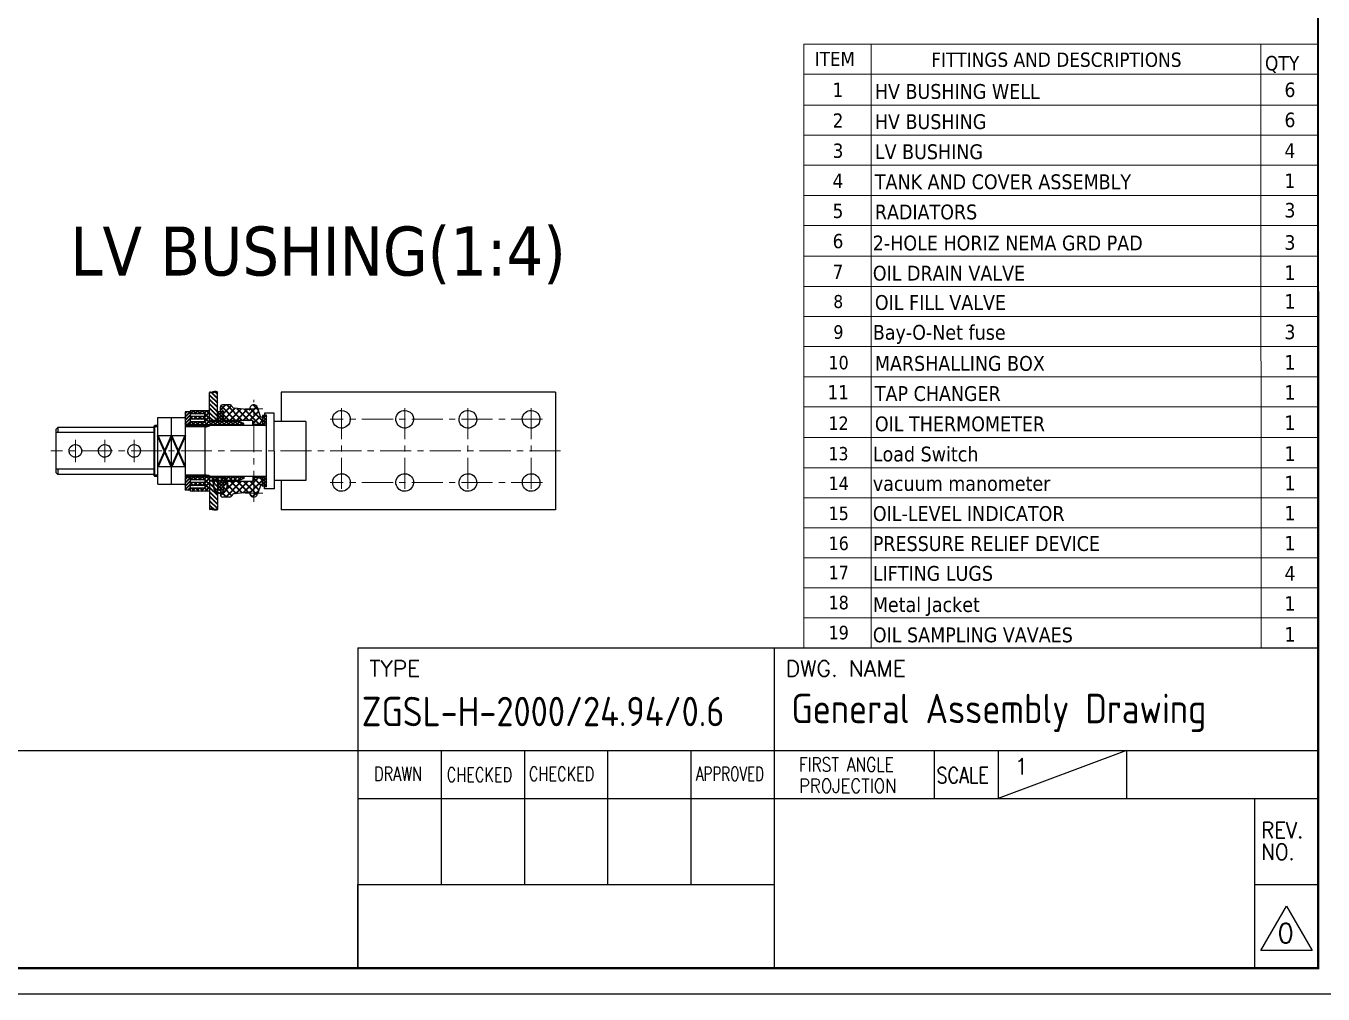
# Model space of a CAD drawing. Header units: millimetres. Extents: x -27384 to -11847, y 105622 to 113060.
# Drawn here: x -22333 to -17040, y 105622 to 109573 of the extents above; entities that cross this region are included whole.
import ezdxf

# ---------------------------------------------------------------- set-up
doc = ezdxf.new("R2010")
doc.units = ezdxf.units.MM
doc.linetypes.add('CENTER', pattern=[50.8, 31.75, -6.35, 6.35, -6.35])
doc.linetypes.add('DASHDOT', pattern=[25.4, 12.7, -6.35, 0, -6.35])
doc.layers.get('0').update_dxf_attribs({"color": 1, "linetype": 'DASHDOT'})
for name, color, linetype in [('01粗实线', 7, 'Continuous'), ('1', 4, 'Continuous'), ('2', 3, 'Continuous')]:
    doc.layers.add(name, color=color, linetype=linetype)
for name, color, linetype, lineweight in [('中心线', 1, 'CENTER', 20), ('粗实线', 7, 'Continuous', 25), ('细实线', 3, 'Continuous', 35), ('铁心', 3, 'Continuous', 0)]:
    doc.layers.add(name, color=color, linetype=linetype, lineweight=lineweight)
doc.styles.add('ROMANS', font='romans.shx', dxfattribs={"bigfont": 'whgtxt.shx'})
doc.styles.get("Standard").update_dxf_attribs({"font": 'gbenor.shx', "bigfont": 'gbcbig.shx'})
doc.styles.add('Tahoma$001', font='tahoma.ttf', dxfattribs={"height": 2.159784})

# ---------------------------------------------------------------- blocks, each defined once
blk = doc.blocks.new('G$CCC810618')
at = {"layer": '细实线'}
h = blk.add_hatch(dxfattribs=at)
h.set_pattern_fill('ANSI37', color=256, scale=1.5)
h.set_pattern_definition([(45, (2096.478, 742.6984), (-3.367596, 3.367596), []), (135, (2096.478, 742.6984), (-3.367596, -3.367596), [])])
h.paths.add_polyline_path([(-31.2, -23, -0.414214), (-30.2, -22), (-28, -22, 0.414214), (-27, -21), (-27, -12), (-33.5, -12, 0.414214), (-34.5, -13), (-34.5, -13.3, -0.324091), (-35.2, -14.2), (-44.2, -17.2, 0.902045), (-42.6, -25, -0.479009), (-42, -25.5), (-43.6, -40.7, -0.276085), (-45.4, -43.2, 0.304472), (-47, -45.5), (-47, -53, 0.414214), (-45, -55), (-43, -55, 0.414214), (-42, -54, -0.414214), (-40, -52), (-31.2, -52)])
h.paths.add_polyline_path([(42, -25.5, -0.479009), (42.6, -25, 0.902045), (44.2, -17.2), (35.2, -14.2, -0.324091), (34.5, -13.3), (34.5, -13, 0.414214), (33.5, -12), (27, -12), (27, -21, 0.414214), (28, -22), (30.2, -22, -0.414214), (31.2, -23), (31.2, -52), (40, -52, -0.414214), (42, -54, 0.414214), (43, -55), (45, -55, 0.414214), (47, -53), (47, -45.5, 0.304472), (45.4, -43.2, -0.276085), (43.6, -40.7)])
h = blk.add_hatch(dxfattribs=at)
h.set_pattern_fill('ANSI37', color=256, scale=0.75)
h.set_pattern_definition([(45, (2096.4778, 740.6984), (-1.683798, 1.683798), []), (135, (2096.4778, 740.6984), (-1.683798, -1.683798), [])])
h.paths.add_polyline_path([(-26, -8), (-36, -8), (-36, -12), (-26, -12)])
h.paths.add_polyline_path([(36, -8), (26, -8), (26, -12), (36, -12)])
h = blk.add_hatch(dxfattribs=at)
h.set_pattern_fill('ANSI37', color=256)
h.set_pattern_definition([(45, (2096.4778, 740.6984), (-2.245064, 2.245064), []), (135, (2096.4778, 740.6984), (-2.245064, -2.245064), [])])
h.paths.add_polyline_path([(-26.5, -31), (-28, -31), (-30, -36), (-30, -66), (-41, -66), (-41, -86), (-38, -86), (-38, -71), (-35.3, -71), (-35.3, -86), (-32.3, -86), (-32.3, -71), (-29.6, -71), (-29.6, -86), (-26.6, -86)])
h.paths.add_polyline_path([(30, -36), (28, -31), (26.5, -31), (26.6, -86), (29.6, -86), (29.6, -71), (32.3, -71), (32.3, -86), (35.3, -86), (35.3, -71), (38, -71), (38, -86), (41, -86), (41, -66), (30, -66)])
h = blk.add_hatch(dxfattribs=at)
h.set_pattern_fill('ANSI37', color=256, scale=0.75)
h.set_pattern_definition([(45, (2096.4778, 742.6984), (-1.683798, 1.683798), []), (135, (2096.4778, 742.6984), (-1.683798, -1.683798), [])])
h.paths.add_polyline_path([(-30, -52), (-40, -52), (-40, -58), (-30, -58)])
h.paths.add_polyline_path([(40, -52), (30, -52), (30, -58), (40, -58)])
h = blk.add_hatch(dxfattribs=at)
h.set_pattern_fill('ANSI31', color=256)
h.set_pattern_definition([(45, (4057.194, -2002.9342), (-2.245064, 2.245064), [])])
edge = h.paths.add_edge_path()
edge.add_line((-31, -58), (-59.8, -58))
edge.add_spline(control_points=[(-59.8, -58), (-60.1, -58.9), (-60.5, -60.6), (-59.7, -62.4), (-59.5, -63.3)], knot_values=[0.000079, 0.000079, 0.000079, 0.000079, 21316.490896, 42864.271216, 42864.271216, 42864.271216, 42864.271216], weights=[1, 1, 1, 1, 1], degree=3, periodic=0)
edge.add_spline(control_points=[(-59.5, -63.3), (-59.5, -63.5), (-59.3, -64.4), (-59.5, -65.3), (-59.7, -66)], knot_values=[42864.271216, 42864.271216, 42864.271216, 42864.271216, 48281.796655, 65146.626262, 65146.626262, 65146.626262, 65146.626262], weights=[1, 1, 1, 1, 1], degree=3, periodic=0)
edge.add_line((-59.7, -66), (-31, -66))
edge.add_line((-31, -66), (-31, -58))
h.paths.add_polyline_path([(-47.1, -60.7, -1), (-47.2, -60.7, -1)], flags=16)
edge = h.paths.add_edge_path(flags=17)
edge.add_ellipse((35, -55), major_axis=(-8.38, 0), ratio=0.825378, start_angle=61.506, end_angle=154.3102)
edge.add_line((42.6, -58), (31, -58))
edge.add_line((31, -58), (31, -61.1))
edge = h.paths.add_edge_path()
edge.add_spline(control_points=[(59.7, -66), (59.5, -65.3), (59.2, -63.5), (60.5, -60.8), (60.1, -58.9), (59.8, -58)], knot_values=[0.000079, 0.000079, 0.000079, 0.000079, 16864.829685, 43830.135444, 65146.626262, 65146.626262, 65146.626262, 65146.626262], weights=[1, 1, 1, 1, 1, 1], degree=3, periodic=0)
edge.add_line((59.8, -58), (42.6, -58))
edge.add_ellipse((35, -55), major_axis=(-8.38, 0), ratio=0.825378, start_angle=61.506, end_angle=154.3102, ccw=False)
edge.add_line((31, -61.1), (31, -66))
edge.add_line((31, -66), (59.7, -66))
h = blk.add_hatch(dxfattribs=at)
h.set_pattern_fill('ANSI31', color=256, scale=0.75, angle=90)
h.set_pattern_definition([(135, (2096.4778, 740.6984), (-1.683798, -1.683798), [])])
h.paths.add_polyline_path([(-27, -86), (-40, -86), (-40, -91), (-27, -91)])
h.paths.add_polyline_path([(40, -86), (27, -86), (27, -91), (40, -91)])
at = {"layer": '中心线'}
for p, q in [((0, 292), (0, -228)), ((-32.3, 273.5), (-32.3, 57)), ((32.2, 273.5), (32.2, 57)), ((-43.8, 262), (43.8, 262)), ((-43.8, 197.5), (43.8, 197.5)), ((-43.8, 133), (43.8, 133)), ((-43.8, 68.5), (43.8, 68.5)), ((-43, -30), (-43, -11.8)), ((43, -30), (43, -11.8)), ((52, -21), (-52, -21)), ((-11.5, -143), (11.5, -143)), ((-11.5, -173), (11.5, -173)), ((-11.5, -203), (11.5, -203))]:
    blk.add_line(p, q, dxfattribs=at)
at = {"layer": '粗实线'}
for p, q in [((-60, 287), (-60, 7)), ((-60, 287), (60, 287)), ((60, 287), (60, 7)), ((-30, 32), (-30, 0)), ((-30, 32), (30, 32)), ((30, 32), (30, 0)), ((-60, 7), (-30, 7)), ((38.5, 0), (-38.5, 0)), ((-38.5, 0), (-38.5, -10)), ((30, 7), (60, 7)), ((38.5, 0), (38.5, -10)), ((-38.5, -10), (-36, -10)), ((36.5, -8), (-36.5, -8)), ((-36.5, -8), (-36.5, -10)), ((-36, -8), (-36, -12)), ((-36, -12), (-26, -12)), ((-34.5, -13), (-34.5, -13.3)), ((-27, -12), (-27, -21)), ((-26, -8), (-26, -91)), ((26, -8), (26, -91)), ((36, -12), (26, -12)), ((27, -12), (27, -21)), ((34.5, -13), (34.5, -13.3)), ((36, -8), (36, -12)), ((38.5, -10), (36, -10)), ((36.5, -8), (36.5, -10)), ((-35.2, -14.2), (-44.2, -17.2)), ((-42, -25.5), (-43.6, -40.7)), ((-31.2, -23), (-31.2, -52)), ((-26, -22), (-30.2, -22)), ((26, -22), (30.2, -22)), ((31.2, -23), (31.2, -52)), ((35.2, -14.2), (44.2, -17.2)), ((42, -25.5), (43.6, -40.7)), ((-28, -31), (-30, -36)), ((-30, -36), (-30, -66)), ((-26, -31), (-28, -31)), ((-26.5, -31), (-26.6, -86)), ((26, -31), (28, -31)), ((26.5, -31), (26.6, -86)), ((28, -31), (30, -36)), ((30, -36), (30, -66)), ((-47, -45.5), (-47, -53)), ((-40, -52), (-40, -58)), ((-30, -52), (-40, -52)), ((30, -52), (40, -52)), ((40, -52), (40, -58)), ((47, -45.5), (47, -53)), ((-30, -58), (-59.8, -58)), ((-30, -66), (-59.7, -66)), ((-40, -55), (-45, -55)), ((-41, -66), (-41, -86)), ((-31, -58), (-31, -66)), ((30, -58), (59.8, -58)), ((30, -66), (59.7, -66)), ((31, -58), (31, -66)), ((40, -55), (45, -55)), ((41, -66), (41, -86)), ((-38, -71), (-38, -86)), ((-35.3, -71), (-38, -71)), ((-35.3, -71), (-35.3, -86)), ((-29.6, -71), (-32.3, -71)), ((-32.3, -71), (-32.3, -86)), ((-29.6, -71), (-29.6, -86)), ((-26, -71), (26, -71)), ((29.6, -71), (32.3, -71)), ((29.6, -71), (29.6, -86)), ((32.3, -71), (32.3, -86)), ((35.3, -71), (38, -71)), ((35.3, -71), (35.3, -86)), ((38, -71), (38, -86)), ((-41, -86), (-26, -86)), ((-40, -86), (-40, -91)), ((-40, -91), (40, -91)), ((-34, -105), (-34, -91)), ((-27, -86), (-27, -91)), ((-15.8, -105), (-15.8, -91)), ((15.8, -105), (15.8, -91)), ((26, -86), (41, -86)), ((27, -86), (27, -91)), ((34, -105), (34, -91)), ((40, -86), (40, -91)), ((34, -105), (-34, -105)), ((-34, -119), (-34, -105)), ((-15.8, -119), (-15.8, -105)), ((15.8, -119), (15.8, -105)), ((34, -119), (34, -105)), ((34, -119), (-34, -119)), ((-26, -119), (-26, -122)), ((26, -119), (26, -122)), ((26, -122), (-26, -122)), ((-25, -123), (-26, -122)), ((-25, -123), (25, -123)), ((-24, -123), (-24, -221)), ((-18.7, -123), (-18.7, -223)), ((18.7, -123), (18.7, -223)), ((24, -123), (24, -221)), ((25, -123), (26, -122)), ((-22, -223), (-24, -221)), ((-24, -221), (-18.7, -221)), ((-22, -223), (22, -223)), ((18.7, -221), (24, -221)), ((22, -223), (24, -221))]:
    blk.add_line(p, q, dxfattribs=at)
for centre, radius in [((-32.3, 262), 9), ((32.2, 262), 9), ((-32.3, 197.5), 9), ((32.2, 197.5), 9), ((-32.3, 133), 9), ((32.2, 133), 9), ((-32.3, 68.5), 9), ((32.2, 68.5), 9), ((0, -143), 6.5), ((0, -173), 6.5), ((0, -203), 6.5)]:
    blk.add_circle(centre, radius, dxfattribs=at)
for centre, radius, start, end in [((-33.5, -13), 1, 90, 180), ((33.5, -13), 1, 0, 90), ((-43, -21), 4, 108.1718, 276.3794), ((-42.5, -25.5), 0.5, 354, 96.3794), ((-35.5, -13.3), 1, 288.1718, 0), ((-30.2, -23), 1, 90, 180), ((-28, -21), 1, 270, 0), ((28, -21), 1, 180, 270), ((30.2, -23), 1, 0, 90), ((35.5, -13.3), 1, 180, 251.8282), ((42.5, -25.5), 0.5, 83.6206, 186), ((43, -21), 4, 263.6206, 71.8282), ((-44.5, -45.5), 2.5, 112.264, 180), ((-46.6, -40.4), 3, 292.264, 354), ((-40, -54), 2, 90, 180), ((40, -54), 2, 0, 90), ((46.6, -40.4), 3, 186, 247.736), ((44.5, -45.5), 2.5, 0, 67.736), ((-45, -53), 2, 180, 270), ((-43, -54), 1, 270, 0), ((43, -54), 1, 180, 270), ((45, -53), 2, 270, 0)]:
    blk.add_arc(centre, radius, start, end, dxfattribs=at)
at = {"layer": '细实线'}
for p, q in [((-25, -71), (-25, -91)), ((25, -71), (25, -91)), ((15.8, -91), (-15.8, -105)), ((-15.8, -91), (15.8, -105)), ((15.8, -105), (-15.8, -119)), ((-15.8, -105), (15.8, -119)), ((-25, -119), (-25, -123)), ((25, -119), (25, -123))]:
    blk.add_line(p, q, dxfattribs=at)
for centre, start, end in [((-37.2, -70.8), 359.2602, 23.3597), ((37.2, -70.8), 156.6403, 180.7398)]:
    blk.add_arc(centre, 12.2, start, end, dxfattribs=at)
blk.add_ellipse((35, -55), major_axis=(-8.38, 0), ratio=0.825378, start_param=-1.570796, end_param=4.712389, dxfattribs=at)
for points in [[(-59.8, -58), (-60.1, -58.9), (-60.5, -60.8), (-59.2, -63.5), (-59.5, -65.3), (-59.7, -66)], [(59.8, -58), (60.1, -58.9), (60.5, -60.8), (59.2, -63.5), (59.5, -65.3), (59.7, -66)]]:
    blk.add_open_spline(points, degree=3, knots=[0, 0, 0, 0, 21316.490896, 48281.796655, 65146.626262, 65146.626262, 65146.626262, 65146.626262], dxfattribs=at)

msp = doc.modelspace()

# ---------------------------------------------------------------- linework, layer by layer
at = {"layer": '1', "lineweight": -3, "ltscale": 2, "extrusion": (-0.004685, -0.017452, 0.999837), "elevation": -761.8}
msp.add_lwpolyline([(-55762.4, 102096.3), (-45696.3, 104799.1), (-43767, 97614.2), (-53833.2, 94911.3)], close=True, dxfattribs=at)
at = {"layer": '1', "extrusion": (-0.004685, -0.017452, 0.999837), "const_width": 9.15, "elevation": -761.8}
msp.add_lwpolyline([(-53581.2, 95088.9), (-43888.5, 97691.5), (-45759.1, 104658.1), (-55451.8, 102055.5), (-53581.2, 95088.9)], dxfattribs=at)
at = {"layer": '2', "extrusion": (-0.004685, -0.017452, 0.999837)}
for p, q in [((-20978.4, 107034.6, 1008.1), (-17058.1, 107034.6, 1026.5)), ((-20978.4, 107034.6, 1008.1), (-20978.3, 105728.1, 985.3)), ((-19279.6, 107034.6, 1016.1), (-19279.5, 105728.1, 993.3)), ((-27094, 106616.5, 972.2), (-17058.1, 106616.5, 1019.2)), ((-20638.6, 106616.5, 1002.4), (-20638.5, 106068.6, 992.8)), ((-20298.8, 106616.5, 1004), (-20298.8, 106068.6, 994.4)), ((-19959.1, 106616.5, 1005.6), (-19959, 106068.6, 996)), ((-19619.3, 106616.5, 1007.2), (-19619.3, 106068.6, 997.6)), ((-18626.2, 106616.5, 1011.8), (-18626.2, 106420.6, 1008.4)), ((-17842.1, 106616.5, 1015.5), (-18364.8, 106420.6, 1009.6)), ((-18364.8, 106616.5, 1013.1), (-18364.8, 106420.6, 1009.6)), ((-17842.1, 106616.5, 1015.5), (-17842.1, 106420.6, 1012.1)), ((-20978.3, 106420.6, 997.4), (-19279.5, 106420.6, 1005.4)), ((-19279.5, 106420.6, 1005.4), (-17058, 106420.6, 1015.8)), ((-17319.4, 106420.6, 1014.5), (-17319.3, 105728.1, 1002.5)), ((-20978.3, 106068.6, 991.2), (-19279.5, 106068.6, 999.2)), ((-20978.3, 105728.9, 985.3), (-20978.3, 106068.6, 991.2)), ((-17319.4, 106068.6, 1008.4), (-17058, 106068.6, 1009.6)), ((-17293.2, 105800, 1003.8), (-17188.7, 105981, 1007.5)), ((-17188.7, 105981, 1007.5), (-17084.1, 105800, 1004.8)), ((-17084.1, 105800, 1004.8), (-17293.2, 105800, 1003.8))]:
    msp.add_line(p, q, dxfattribs=at)
at = {"layer": '铁心', "extrusion": (-0.004685, -0.017452, 0.999837), "elevation": -761.8}
for points in [[(-46892.9, 100789.1), (-44866.3, 101333.2), (-44834.6, 101214.9)], [(-46892.9, 100789.1), (-46861.1, 100670.7), (-44834.6, 101214.9)], [(-46628.1, 100860.2), (-46596.3, 100741.8), (-46596.3, 100741.8)], [(-45091.2, 101272.8), (-45059.4, 101154.5), (-45059.4, 101154.5)], [(-46861.1, 100670.7), (-46412.9, 99001.2)], [(-46860.3, 100667.7), (-46828.5, 100549.4), (-44802, 101093.5)], [(-46541, 99478.6), (-44514.5, 100022.8), (-44834.6, 101214.9)], [(-46596.3, 100741.8), (-45989.1, 98480.5)], [(-45059.4, 101154.5), (-44452.3, 98893.2)], [(-44802, 101093.5), (-46828.5, 100549.4), (-46828.5, 100549.4)], [(-46828.4, 100548.9), (-46796.6, 100430.5), (-44770.1, 100974.7)], [(-46509.1, 99359.8), (-44482.6, 99903.9), (-44802.6, 101096)], [(-44770.1, 100974.7), (-46796.6, 100430.5), (-46796.6, 100430.5)], [(-44770.1, 100974.7), (-46796.6, 100430.5), (-46796.6, 100430.5)], [(-46796.6, 100430.5), (-46764.8, 100312.1), (-44738.3, 100856.3)], [(-44738.3, 100856.3), (-46764.8, 100312.1), (-46764.8, 100312.1)], [(-44738.3, 100856.3), (-46764.8, 100312.1), (-46764.8, 100312.1)], [(-46764.7, 100311.7), (-46732.9, 100193.3), (-44706.4, 100737.4)], [(-44706.4, 100737.4), (-46732.9, 100193.3), (-46732.9, 100193.3)], [(-44706.4, 100737.4), (-46732.9, 100193.3), (-46732.9, 100193.3)], [(-46732.8, 100192.8), (-46701, 100074.4), (-44674.4, 100618.6)], [(-44674.4, 100618.6), (-46701, 100074.4), (-46701, 100074.4)], [(-44674.4, 100618.6), (-46701, 100074.4), (-46701, 100074.4)], [(-46700.4, 100072), (-46668.6, 99953.6), (-44642, 100497.8)], [(-44642, 100497.8), (-46668.6, 99953.6), (-46668.6, 99953.6)], [(-44642, 100497.8), (-46668.6, 99953.6), (-46668.6, 99953.6)], [(-46668.4, 99953.1), (-46636.7, 99834.7), (-44610.1, 100378.9)], [(-44610.1, 100378.9), (-46636.7, 99834.7), (-46636.7, 99834.7)], [(-44610.1, 100378.9), (-46636.7, 99834.7), (-46636.7, 99834.7)], [(-46636.5, 99834.2), (-46604.7, 99715.9), (-44578.2, 100260)], [(-44578.2, 100260), (-46604.7, 99715.9), (-46604.7, 99715.9)], [(-44578.2, 100260), (-46604.7, 99715.9), (-46604.7, 99715.9)], [(-46604.7, 99715.9), (-46573, 99597.5), (-44546.4, 100141.7)], [(-44546.4, 100141.7), (-46573, 99597.5)], [(-44546.4, 100141.7), (-46573, 99597.5), (-46573, 99597.5)], [(-46572.8, 99597), (-46541, 99478.6), (-44514.5, 100022.8)], [(-44514.5, 100022.8), (-46541, 99478.6), (-46541, 99478.6)], [(-46540.9, 99478.2), (-46509.1, 99359.8), (-44482.6, 99903.9)], [(-44482.6, 99903.9), (-46509.1, 99359.8), (-46509.1, 99359.8)], [(-46508.3, 99356.8), (-46476.5, 99238.5), (-44450, 99782.6)], [(-44450, 99782.6), (-46476.5, 99238.5), (-46476.5, 99238.5)], [(-44450, 99782.6), (-46476.5, 99238.5), (-46476.5, 99238.5)], [(-46476.4, 99238), (-46444.6, 99119.6), (-44418.1, 99663.8)], [(-46476.4, 99238), (-46444.6, 99119.6)], [(-44418.1, 99663.8), (-46444.6, 99119.6), (-46444.6, 99119.6)], [(-44418.1, 99663.8), (-46444.6, 99119.6), (-46444.6, 99119.6)], [(-46444.6, 99119.6), (-46412.9, 99001.2), (-44386.3, 99545.4)], [(-46444.6, 99119.6), (-46412.9, 99001.2), (-44386.3, 99545.4)], [(-46412.9, 99001.2), (-46381.1, 98882.9), (-44354.5, 99427)], [(-46412.9, 99001.2), (-46381.1, 98882.9), (-44354.5, 99427)], [(-46381.1, 98882.9), (-46349.3, 98764.5), (-44322.7, 99308.7)], [(-46381.1, 98882.9), (-46349.3, 98764.5), (-44322.7, 99308.7)], [(-46349.3, 98764.5), (-46317.5, 98646.1), (-44290.9, 99190.3)], [(-46349.3, 98764.5), (-46317.5, 98646.1), (-44290.9, 99190.3)], [(-46317.5, 98646.1), (-46285.7, 98527.8), (-44259.1, 99071.9)], [(-46317.5, 98646.1), (-46285.7, 98527.8), (-44259.1, 99071.9)], [(-46285.7, 98527.8), (-46253.9, 98409.4), (-44227.4, 98953.6)], [(-46285.7, 98527.8), (-46253.9, 98409.4), (-44227.4, 98953.6)], [(-46451.8, 98356.3), (-44227.4, 98953.6), (-44192.3, 98823.1)]]:
    msp.add_lwpolyline(points, dxfattribs=at)

# ---------------------------------------------------------------- block references
at = {"layer": '01粗实线', "lineweight": -3, "ltscale": 2, "extrusion": (-0.004685, -0.017452, 0.999837), "xscale": 4.000000000000002, "yscale": 4.000000000000002, "zscale": 4.000000000000002, "rotation": 285.0300830920346}
msp.add_blockref('G$CCC810618', (-48549.5, 98590.3, -2716.4), dxfattribs=at)

# ---------------------------------------------------------------- texts
at = {"color": 4, "extrusion": (-0.004685, -0.017452, 0.999837)}
msp.add_text('ZGSL-H-2000/24.94/0.6', height=120, rotation=15.0301, dxfattribs=at).set_placement((-47914, 97633, -761.8))
at = {"layer": '1', "color": 4, "extrusion": (-0.004685, -0.017452, 0.999837)}
msp.add_text('General Assembly Drawing', height=120, rotation=15.0301, dxfattribs=at).set_placement((-46223.4, 98099.7, -761.8))
at = {"layer": '2', "extrusion": (-0.004685, -0.017452, 0.999837), "style": 'ROMANS'}
for s, height, p in [('TYPE', 65.34, (-47936, 97836.7, -761.8)), ('DWG. NAME', 65.34, (-46295.3, 98277.3, -761.8)), ('1', 65.3, (-45289.9, 98133.5, -761.8))]:
    msp.add_text(s, height=height, rotation=15.0301, dxfattribs=at).set_placement(p)
for s, height, width, p in [('FIRST ANGLE', 57.498, 0.8, (-46142.3, 97916.6, -761.8)), ('DRAWN', 57.5, 0.75, (-47807.2, 97430.8, -761.8)), ('CHECKED', 57.5, 0.75, (-47519.7, 97504.2, -761.8)), ('CHECKED', 57.5, 0.75, (-47197, 97594.6, -761.8)), ('APPROVED', 57.5, 0.7, (-46539.1, 97771.3, -761.8)), ('SCALE', 65.34, 0.8, (-45587.5, 98016.5, -761.8)), ('PROJECTION', 57.5, 0.86, (-46120, 97833.3, -761.8)), ('REV.', 65.34, 0.9, (-44249.9, 98144.1, -761.8)), ('NO.', 65.34, 0.9, (-44226.8, 98058.1, -761.8))]:
    msp.add_text(s, height=height, rotation=15.0301, dxfattribs=dict(at, width=width)).set_placement(p)
at = {"layer": '2', "color": 4, "extrusion": (-0.004685, -0.017452, 0.999837), "style": 'ROMANS'}
msp.add_text('0', height=78.4, rotation=15.0301, dxfattribs=at).set_placement((-44075.4, 97748.2, -761.8))
at = {"layer": '铁心', "extrusion": (-0.004685, -0.017452, 0.999837), "style": 'Tahoma$001'}
for s, height, p in [('ITEM', 57.63, (-46826.5, 100715, -761.8)), ('FITTINGS AND DESCRIPTIONS', 58.55, (-46366.7, 100834.8, -761.8)), ('QTY', 59.15, (-45047.8, 101173.8, -761.8)), ('1', 58.3, (-46723.7, 100611.9, -761.8)), ('HV BUSHING WELL', 60.496, (-46555.3, 100648.9, -761.8)), ('6', 59.4, (-44942.7, 101089.8, -761.8)), ('2', 58.3, (-46691.1, 100490.6, -761.8)), ('HV BUSHING', 60.5, (-46523.4, 100530, -761.8)), ('6', 59.4, (-44910.8, 100970.9, -761.8)), ('3', 58.3, (-46659.2, 100371.7, -761.8)), ('LV BUSHING', 60.5, (-46491.5, 100411.2, -761.8)), ('4', 59.4, (-44878.2, 100849.6, -761.8)), ('4', 58.3, (-46627.4, 100253.3, -761.8)), ('TANK AND COVER ASSEMBLY', 60.496, (-46459.7, 100292.8, -761.8)), ('1', 59.4, (-44846.3, 100730.7, -761.8)), ('5', 58.3, (-46595.5, 100134.5, -761.8)), ('RADIATORS', 60.5, (-46427.8, 100173.9, -761.8)), ('3', 59.4, (-44815.1, 100614.8, -761.8)), ('LV BUSHING(1:4)', 200, (-49539.4, 99059.9, -3047.1)), ('6', 58.3, (-46563.6, 100015.6, -761.8)), ('2-HOLE HORIZ NEMA GRD PAD', 60.496, (-46403, 100049.4, -761.8)), ('3', 59.4, (-44781, 100487.6, -761.8)), ('7', 58.3, (-46531.2, 99894.8, -761.8)), ('OIL DRAIN VALVE', 60.496, (-46371, 99930.5, -761.8)), ('1', 59.4, (-44749.1, 100368.7, -761.8)), ('8', 53.2, (-46497.5, 99780.6, -761.8)), ('OIL FILL VALVE', 60.496, (-46332, 99817.1, -761.8)), ('1', 59.4, (-44718.7, 100255.5, -761.8)), ('Bay-O-Net fuse ', 60.496, (-46308.4, 99697.3, -761.8)), ('3', 59.4, (-44686.3, 100134.9, -761.8)), ('9', 55.2, (-46464.9, 99659.3, -761.8)), ('10', 54.84, (-46451.7, 99533.8, -761.8)), ('MARSHALLING BOX', 60.496, (-46267.5, 99576.9, -761.8)), ('1', 59.4, (-44654.2, 100015.3, -761.8)), ('11', 58.34, (-46423.9, 99413.9, -761.8)), ('TAP CHANGER', 60.496, (-46235.6, 99458.1, -761.8)), ('1', 59.4, (-44622.3, 99896.5, -761.8)), ('12', 54.61, (-46387.6, 99295.1, -761.8)), ('OIL THERMOMETER', 60.496, (-46203.5, 99338.7, -761.8)), ('1', 59.4, (-44590.2, 99777.1, -761.8)), ('13', 54.18, (-46355.4, 99175.3, -761.8)), ('Load Switch', 60.496, (-46179.6, 99217.4, -761.8)), ('1', 59.4, (-44557.6, 99655.5, -761.8)), ('14', 55.23, (-46323.9, 99057.9, -761.8)), ('vacuum manometer', 60.496, (-46148.4, 99101.5, -761.8)), ('1', 59.4, (-44526.3, 99539.2, -761.8)), ('OIL-LEVEL INDICATOR', 60.496, (-46116.6, 98983.1, -761.8)), ('1', 59.4, (-44494.5, 99420.8, -761.8)), ('15', 55.23, (-46292.1, 98939.5, -761.8)), ('16', 55.23, (-46260.3, 98821.2, -761.8)), ('PRESSURE RELIEF DEVICE', 60.496, (-46084.9, 98864.7, -761.8)), ('1', 59.4, (-44462.7, 99302.4, -761.8)), ('17', 55.23, (-46229.4, 98706.1, -761.8)), ('LIFTING LUGS', 60.496, (-46053.3, 98747.1, -761.8)), ('4', 59.4, (-44430.8, 99183.6, -761.8)), ('18', 55.23, (-46197.7, 98587.8, -761.8)), ('Metal Jacket ', 60.496, (-46020.2, 98624.1, -761.8)), ('1', 59.4, (-44398.9, 99064.7, -761.8)), ('19', 55.23, (-46165.9, 98469.4, -761.8)), ('OIL SAMPLING VAVAES', 60.496, (-45988.2, 98504.7, -761.8)), ('1', 59.4, (-44366.2, 98942.9, -761.8))]:
    msp.add_text(s, height=height, rotation=15.0301, dxfattribs=at).set_placement(p)

doc.saveas('drawing.dxf')
